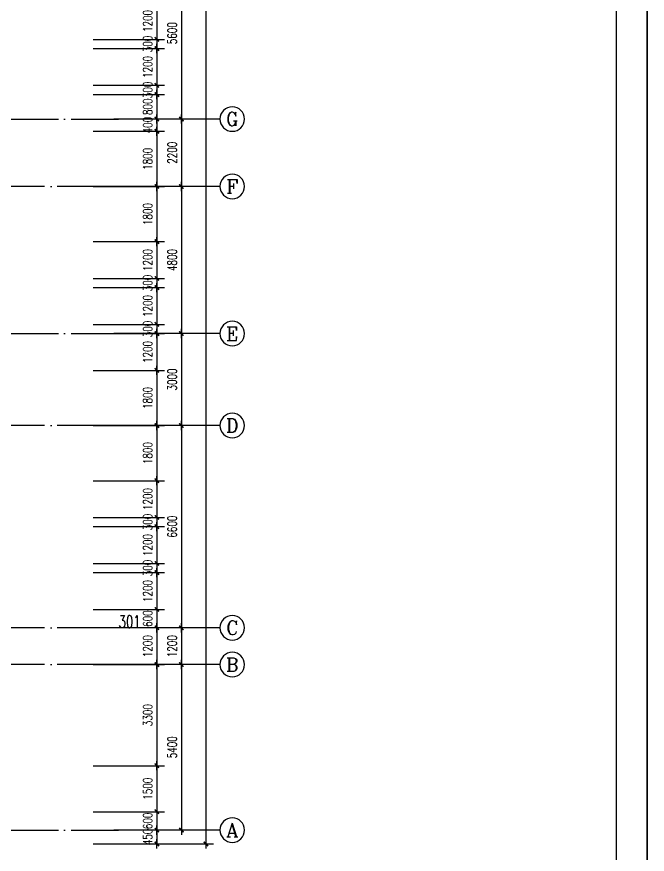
# Model space of a CAD drawing. Extents: x 165127 to 1058185, y 60808 to 144908.
# Drawn here: x 661298 to 681872, y 78064 to 105391 of the extents above; entities that cross this region are included whole.
import ezdxf
from ezdxf.enums import TextEntityAlignment as Align

# ---------------------------------------------------------------- set-up
doc = ezdxf.new("R2010")
doc.units = 0
doc.header["$LTSCALE"] = 1000
doc.linetypes.add('DOTE', pattern=[2.42, 2, -0.2, 0.02, -0.2])
doc.layers.get('0').update_dxf_attribs({"linetype": 'CONTINUOUS'})
doc.layers.get('DEFPOINTS').update_dxf_attribs({"linetype": 'CONTINUOUS'})
for name, color, linetype in [('AXIS', 3, 'CONTINUOUS'), ('AXIS_TEXT', 7, 'CONTINUOUS'), ('DOTE', 1, 'DOTE'), ('PUB_DIM', 3, 'CONTINUOUS'), ('WINDOW', 2, 'CONTINUOUS'), ('面积注记', 7, 'CONTINUOUS')]:
    doc.layers.add(name, color=color, linetype=linetype)
doc.styles.add('COMPLEX', font='COMPLEX')
doc.styles.add('DIM_FONT', font='SIMPLEX.shx', dxfattribs={"width": 0.7})
doc.dimstyles.new('AXIS', dxfattribs={"dimtxt": 300, "dimasz": 1, "dimexe": 250, "dimexo": 300, "dimgap": 150, "dimtad": 1, "dimdec": 0, "dimdsep": 46, "dimtxsty": 'DIM_FONT', "dimblk": '_DIMX', "dimcen": 2.5, "dimse1": 1, "dimse2": 1, "dimclrt": 7, "dimadec": 0, "dimazin": 0, "dimtfac": 1, "dimtdec": 0, "dimtix": 1, "dimtmove": 2, "dimatfit": 3, "dimldrblk": '_DIMX', "dimfxl": 1, "dimarcsym": 0})
doc.dimstyles.new('DIMA', dxfattribs={"dimtxt": 300, "dimasz": 1, "dimexe": 250, "dimexo": 300, "dimgap": 150, "dimtad": 1, "dimdec": 0, "dimdsep": 46, "dimtxsty": 'DIM_FONT', "dimblk": '_DIMX', "dimcen": 2.5, "dimse1": 1, "dimclrt": 7, "dimadec": 0, "dimazin": 0, "dimtfac": 1, "dimtdec": 0, "dimtix": 1, "dimtmove": 2, "dimatfit": 3, "dimldrblk": '_DIMX', "dimfxl": 1, "dimarcsym": 0})
doc.dimstyles.new('DIMB', dxfattribs={"dimtxt": 300, "dimasz": 1, "dimexe": 250, "dimexo": 300, "dimgap": 150, "dimtad": 1, "dimdec": 0, "dimdsep": 46, "dimtxsty": 'DIM_FONT', "dimblk": '_DIMX', "dimcen": 2.5, "dimse2": 1, "dimclrt": 7, "dimadec": 0, "dimazin": 0, "dimtfac": 1, "dimtdec": 0, "dimtix": 1, "dimtmove": 2, "dimatfit": 3, "dimldrblk": '_DIMX', "dimfxl": 1, "dimarcsym": 0})
doc.dimstyles.new('DIMN', dxfattribs={"dimtxt": 300, "dimasz": 1, "dimexe": 250, "dimexo": 300, "dimgap": 150, "dimtad": 1, "dimdec": 0, "dimdsep": 46, "dimtxsty": 'DIM_FONT', "dimblk": '_DIMX', "dimcen": 2.5, "dimclrt": 7, "dimadec": 0, "dimazin": 0, "dimtfac": 1, "dimtdec": 0, "dimtix": 1, "dimtmove": 2, "dimatfit": 3, "dimldrblk": '_DIMX', "dimfxl": 1, "dimarcsym": 0})

# ---------------------------------------------------------------- blocks, each defined once
blk = doc.blocks.new('A$C34131D43')
at = {"color": 243}
for p, q in [((160900, 84100), (160900, 0)), ((160900, 0), (160900, 59400)), ((160900, 0), (160900, 42000)), ((160900, 0), (160900, 42000))]:
    blk.add_line(p, q, dxfattribs=at)
at = {"color": 244}
for q in [(159900, 83100), (159900, 58400), (159900, 40998), (159900, 40998)]:
    blk.add_line((159900, 950), q, dxfattribs=at)
blk = doc.blocks.new('_AXISO')
blk.add_circle((0, 0), 0.5)
at = {"layer": 'AXIS_TEXT', "style": 'COMPLEX', "width": 1.041667}
blk.add_attdef('A', text='', height=0.56, dxfattribs=at).set_placement((-0.25, -0.28), (0.25, -0.28), align=Align.FIT)
blk = doc.blocks.new('_DIMX')
blk.add_line((-150, 0), (150, 0))
at = {"const_width": 50}
blk.add_lwpolyline([(-70, -70), (70, 70)], dxfattribs=at)
blk = doc.blocks.new('*D792')
at = {"color": 0, "linetype": 'ByBlock'}
blk.add_line((753075, 162244), (753075, 156646), dxfattribs=at)
at = {"layer": 'DEFPOINTS', "color": 0, "linetype": 'ByBlock'}
for p in [(750875, 162245), (750875, 156645), (753075, 156645)]:
    blk.add_point(p, dxfattribs=at)
at = {"color": 0, "linetype": 'ByBlock'}
for p, rotation in [((753075, 162245), 90), ((753075, 156645), 270)]:
    blk.add_blockref('_DIMX', p, dxfattribs=dict(at, rotation=rotation))
at = {"color": 7, "linetype": 'ByBlock', "insert": (752775, 159445), "char_height": 300, "attachment_point": 5, "rotation": 90, "style": 'DIM_FONT'}
blk.add_mtext('5600', dxfattribs=at)
blk = doc.blocks.new('*D793')
at = {"color": 0, "linetype": 'ByBlock'}
blk.add_line((753075, 156644), (753075, 154446), dxfattribs=at)
at = {"layer": 'DEFPOINTS', "color": 0, "linetype": 'ByBlock'}
for p in [(750875, 156645), (750875, 154445), (753075, 154445)]:
    blk.add_point(p, dxfattribs=at)
at = {"color": 0, "linetype": 'ByBlock'}
for p, rotation in [((753075, 156645), 90), ((753075, 154445), 270)]:
    blk.add_blockref('_DIMX', p, dxfattribs=dict(at, rotation=rotation))
at = {"color": 7, "linetype": 'ByBlock', "insert": (752775, 155545), "char_height": 300, "attachment_point": 5, "rotation": 90, "style": 'DIM_FONT'}
blk.add_mtext('2200', dxfattribs=at)
blk = doc.blocks.new('*D794')
at = {"color": 0, "linetype": 'ByBlock'}
blk.add_line((753075, 154444), (753075, 149646), dxfattribs=at)
at = {"layer": 'DEFPOINTS', "color": 0, "linetype": 'ByBlock'}
for p in [(750875, 154445), (750875, 149645), (753075, 149645)]:
    blk.add_point(p, dxfattribs=at)
at = {"color": 0, "linetype": 'ByBlock'}
for p, rotation in [((753075, 154445), 90), ((753075, 149645), 270)]:
    blk.add_blockref('_DIMX', p, dxfattribs=dict(at, rotation=rotation))
at = {"color": 7, "linetype": 'ByBlock', "insert": (752775, 152045), "char_height": 300, "attachment_point": 5, "rotation": 90, "style": 'DIM_FONT'}
blk.add_mtext('4800', dxfattribs=at)
blk = doc.blocks.new('*D795')
at = {"color": 0, "linetype": 'ByBlock'}
blk.add_line((753075, 149644), (753075, 146646), dxfattribs=at)
at = {"layer": 'DEFPOINTS', "color": 0, "linetype": 'ByBlock'}
for p in [(750875, 149645), (750875, 146645), (753075, 146645)]:
    blk.add_point(p, dxfattribs=at)
at = {"color": 0, "linetype": 'ByBlock'}
for p, rotation in [((753075, 149645), 90), ((753075, 146645), 270)]:
    blk.add_blockref('_DIMX', p, dxfattribs=dict(at, rotation=rotation))
at = {"color": 7, "linetype": 'ByBlock', "insert": (752775, 148145), "char_height": 300, "attachment_point": 5, "rotation": 90, "style": 'DIM_FONT'}
blk.add_mtext('3000', dxfattribs=at)
blk = doc.blocks.new('*D796')
at = {"color": 0, "linetype": 'ByBlock'}
blk.add_line((753075, 146644), (753075, 140046), dxfattribs=at)
at = {"layer": 'DEFPOINTS', "color": 0, "linetype": 'ByBlock'}
for p in [(750875, 146645), (750875, 140045), (753075, 140045)]:
    blk.add_point(p, dxfattribs=at)
at = {"color": 0, "linetype": 'ByBlock'}
for p, rotation in [((753075, 146645), 90), ((753075, 140045), 270)]:
    blk.add_blockref('_DIMX', p, dxfattribs=dict(at, rotation=rotation))
at = {"color": 7, "linetype": 'ByBlock', "insert": (752775, 143345), "char_height": 300, "attachment_point": 5, "rotation": 90, "style": 'DIM_FONT'}
blk.add_mtext('6600', dxfattribs=at)
blk = doc.blocks.new('*D797')
at = {"color": 0, "linetype": 'ByBlock'}
blk.add_line((753075, 140044), (753075, 138846), dxfattribs=at)
at = {"layer": 'DEFPOINTS', "color": 0, "linetype": 'ByBlock'}
for p in [(750875, 140045), (750875, 138845), (753075, 138845)]:
    blk.add_point(p, dxfattribs=at)
at = {"color": 0, "linetype": 'ByBlock'}
for p, rotation in [((753075, 140045), 90), ((753075, 138845), 270)]:
    blk.add_blockref('_DIMX', p, dxfattribs=dict(at, rotation=rotation))
at = {"color": 7, "linetype": 'ByBlock', "insert": (752775, 139445), "char_height": 300, "attachment_point": 5, "rotation": 90, "style": 'DIM_FONT'}
blk.add_mtext('1200', dxfattribs=at)
blk = doc.blocks.new('*D798')
at = {"color": 0, "linetype": 'ByBlock'}
blk.add_line((753075, 138844), (753075, 133446), dxfattribs=at)
at = {"layer": 'DEFPOINTS', "color": 0, "linetype": 'ByBlock'}
for p in [(750875, 138845), (750875, 133445), (753075, 133445)]:
    blk.add_point(p, dxfattribs=at)
at = {"color": 0, "linetype": 'ByBlock'}
for p, rotation in [((753075, 138845), 90), ((753075, 133445), 270)]:
    blk.add_blockref('_DIMX', p, dxfattribs=dict(at, rotation=rotation))
at = {"color": 7, "linetype": 'ByBlock', "insert": (752775, 136145), "char_height": 300, "attachment_point": 5, "rotation": 90, "style": 'DIM_FONT'}
blk.add_mtext('5400', dxfattribs=at)
blk = doc.blocks.new('*D799')
at = {"color": 0, "linetype": 'ByBlock'}
for p, q in [((751175, 189695), (754125, 189695)), ((753875, 189694), (753875, 132996)), ((751175, 132995), (754125, 132995))]:
    blk.add_line(p, q, dxfattribs=at)
at = {"layer": 'DEFPOINTS', "color": 0, "linetype": 'ByBlock'}
for p in [(750875, 189695), (750875, 132995), (753875, 132995)]:
    blk.add_point(p, dxfattribs=at)
at = {"color": 0, "linetype": 'ByBlock'}
for p, rotation in [((753875, 189695), 90), ((753875, 132995), 270)]:
    blk.add_blockref('_DIMX', p, dxfattribs=dict(at, rotation=rotation))
at = {"color": 7, "linetype": 'ByBlock', "insert": (753575, 161345), "char_height": 300, "attachment_point": 5, "rotation": 90, "style": 'DIM_FONT'}
blk.add_mtext('56700', dxfattribs=at)
blk = doc.blocks.new('*D807')
at = {"color": 0, "linetype": 'ByBlock'}
for p, q in [((752277, 138844), (752277, 135546)), ((750200, 135545), (752527, 135545))]:
    blk.add_line(p, q, dxfattribs=at)
at = {"layer": 'DEFPOINTS', "color": 0, "linetype": 'ByBlock'}
for p in [(749900, 138845), (749900, 135545), (752277, 135545)]:
    blk.add_point(p, dxfattribs=at)
at = {"color": 0, "linetype": 'ByBlock'}
for p, rotation in [((752277, 138845), 90), ((752277, 135545), 270)]:
    blk.add_blockref('_DIMX', p, dxfattribs=dict(at, rotation=rotation))
at = {"color": 7, "linetype": 'ByBlock', "insert": (751977, 137195), "char_height": 300, "attachment_point": 5, "rotation": 90, "style": 'DIM_FONT'}
blk.add_mtext('3300', dxfattribs=at)
blk = doc.blocks.new('*D808')
at = {"color": 0, "linetype": 'ByBlock'}
for p, q in [((750200, 135545), (752527, 135545)), ((752277, 135544), (752277, 134046)), ((750200, 134045), (752527, 134045))]:
    blk.add_line(p, q, dxfattribs=at)
at = {"layer": 'DEFPOINTS', "color": 0, "linetype": 'ByBlock'}
for p in [(749900, 135545), (749900, 134045), (752277, 134045)]:
    blk.add_point(p, dxfattribs=at)
at = {"color": 0, "linetype": 'ByBlock'}
for p, rotation in [((752277, 135545), 90), ((752277, 134045), 270)]:
    blk.add_blockref('_DIMX', p, dxfattribs=dict(at, rotation=rotation))
at = {"color": 7, "linetype": 'ByBlock', "insert": (751977, 134795), "char_height": 300, "attachment_point": 5, "rotation": 90, "style": 'DIM_FONT'}
blk.add_mtext('1500', dxfattribs=at)
blk = doc.blocks.new('*D809')
at = {"color": 0, "linetype": 'ByBlock'}
for p, q in [((750200, 134045), (752527, 134045)), ((752277, 134046), (752277, 134047)), ((752277, 134045), (752277, 133445)), ((752277, 133444), (752277, 133443))]:
    blk.add_line(p, q, dxfattribs=at)
at = {"layer": 'DEFPOINTS', "color": 0, "linetype": 'ByBlock'}
for p in [(749900, 134045), (749900, 133445), (752277, 133445)]:
    blk.add_point(p, dxfattribs=at)
at = {"color": 0, "linetype": 'ByBlock'}
for p, rotation in [((752277, 134045), 270), ((752277, 133445), 90)]:
    blk.add_blockref('_DIMX', p, dxfattribs=dict(at, rotation=rotation))
at = {"color": 7, "linetype": 'ByBlock', "insert": (751977, 133745), "char_height": 300, "attachment_point": 5, "rotation": 90, "style": 'DIM_FONT'}
blk.add_mtext('600', dxfattribs=at)
blk = doc.blocks.new('*D811')
at = {"color": 0, "linetype": 'ByBlock'}
for p, q in [((752277, 133446), (752277, 133447)), ((752277, 133445), (752277, 132995)), ((750200, 132995), (752527, 132995)), ((752277, 132994), (752277, 132993))]:
    blk.add_line(p, q, dxfattribs=at)
at = {"layer": 'DEFPOINTS', "color": 0, "linetype": 'ByBlock'}
for p in [(749900, 133445), (749900, 132995), (752277, 132995)]:
    blk.add_point(p, dxfattribs=at)
at = {"color": 0, "linetype": 'ByBlock'}
for p, rotation in [((752277, 133445), 270), ((752277, 132995), 90)]:
    blk.add_blockref('_DIMX', p, dxfattribs=dict(at, rotation=rotation))
at = {"color": 7, "linetype": 'ByBlock', "insert": (751977, 133220), "char_height": 300, "attachment_point": 5, "rotation": 90, "style": 'DIM_FONT'}
blk.add_mtext('450', dxfattribs=at)
blk = doc.blocks.new('*D829')
at = {"color": 0, "linetype": 'ByBlock'}
for p, q in [((750200, 160445), (752527, 160445)), ((752277, 160444), (752277, 159246)), ((750200, 159245), (752527, 159245))]:
    blk.add_line(p, q, dxfattribs=at)
at = {"layer": 'DEFPOINTS', "color": 0, "linetype": 'ByBlock'}
for p in [(749900, 160445), (749900, 159245), (752277, 159245)]:
    blk.add_point(p, dxfattribs=at)
at = {"color": 0, "linetype": 'ByBlock'}
for p, rotation in [((752277, 160445), 90), ((752277, 159245), 270)]:
    blk.add_blockref('_DIMX', p, dxfattribs=dict(at, rotation=rotation))
at = {"color": 7, "linetype": 'ByBlock', "insert": (751977, 159845), "char_height": 300, "attachment_point": 5, "rotation": 90, "style": 'DIM_FONT'}
blk.add_mtext('1200', dxfattribs=at)
blk = doc.blocks.new('*D830')
at = {"color": 0, "linetype": 'ByBlock'}
for p, q in [((750200, 159245), (752527, 159245)), ((752277, 159246), (752277, 159247)), ((752277, 159245), (752277, 158945)), ((750200, 158945), (752527, 158945)), ((752277, 158944), (752277, 158943))]:
    blk.add_line(p, q, dxfattribs=at)
at = {"layer": 'DEFPOINTS', "color": 0, "linetype": 'ByBlock'}
for p in [(749900, 159245), (749900, 158945), (752277, 158945)]:
    blk.add_point(p, dxfattribs=at)
at = {"color": 0, "linetype": 'ByBlock'}
for p, rotation in [((752277, 159245), 270), ((752277, 158945), 90)]:
    blk.add_blockref('_DIMX', p, dxfattribs=dict(at, rotation=rotation))
at = {"color": 7, "linetype": 'ByBlock', "insert": (751977, 159095), "char_height": 300, "attachment_point": 5, "rotation": 90, "style": 'DIM_FONT'}
blk.add_mtext('300', dxfattribs=at)
blk = doc.blocks.new('*D831')
at = {"color": 0, "linetype": 'ByBlock'}
for p, q in [((750200, 158945), (752527, 158945)), ((752277, 158944), (752277, 157746)), ((750200, 157745), (752527, 157745))]:
    blk.add_line(p, q, dxfattribs=at)
at = {"layer": 'DEFPOINTS', "color": 0, "linetype": 'ByBlock'}
for p in [(749900, 158945), (749900, 157745), (752277, 157745)]:
    blk.add_point(p, dxfattribs=at)
at = {"color": 0, "linetype": 'ByBlock'}
for p, rotation in [((752277, 158945), 90), ((752277, 157745), 270)]:
    blk.add_blockref('_DIMX', p, dxfattribs=dict(at, rotation=rotation))
at = {"color": 7, "linetype": 'ByBlock', "insert": (751977, 158345), "char_height": 300, "attachment_point": 5, "rotation": 90, "style": 'DIM_FONT'}
blk.add_mtext('1200', dxfattribs=at)
blk = doc.blocks.new('*D832')
at = {"color": 0, "linetype": 'ByBlock'}
for p, q in [((750200, 157745), (752527, 157745)), ((752277, 157746), (752277, 157747)), ((752277, 157745), (752277, 157445)), ((750200, 157445), (752527, 157445)), ((752277, 157444), (752277, 157443))]:
    blk.add_line(p, q, dxfattribs=at)
at = {"layer": 'DEFPOINTS', "color": 0, "linetype": 'ByBlock'}
for p in [(749900, 157745), (749900, 157445), (752277, 157445)]:
    blk.add_point(p, dxfattribs=at)
at = {"color": 0, "linetype": 'ByBlock'}
for p, rotation in [((752277, 157745), 270), ((752277, 157445), 90)]:
    blk.add_blockref('_DIMX', p, dxfattribs=dict(at, rotation=rotation))
at = {"color": 7, "linetype": 'ByBlock', "insert": (751977, 157595), "char_height": 300, "attachment_point": 5, "rotation": 90, "style": 'DIM_FONT'}
blk.add_mtext('300', dxfattribs=at)
blk = doc.blocks.new('*D833')
at = {"color": 0, "linetype": 'ByBlock'}
for p, q in [((750200, 157445), (752527, 157445)), ((752277, 157446), (752277, 157447)), ((752277, 157445), (752277, 156645)), ((752277, 156644), (752277, 156643))]:
    blk.add_line(p, q, dxfattribs=at)
at = {"layer": 'DEFPOINTS', "color": 0, "linetype": 'ByBlock'}
for p in [(749900, 157445), (749900, 156645), (752277, 156645)]:
    blk.add_point(p, dxfattribs=at)
at = {"color": 0, "linetype": 'ByBlock'}
for p, rotation in [((752277, 157445), 270), ((752277, 156645), 90)]:
    blk.add_blockref('_DIMX', p, dxfattribs=dict(at, rotation=rotation))
at = {"color": 7, "linetype": 'ByBlock', "insert": (751977, 157045), "char_height": 300, "attachment_point": 5, "rotation": 90, "style": 'DIM_FONT'}
blk.add_mtext('800', dxfattribs=at)
blk = doc.blocks.new('*D586')
at = {"color": 0, "linetype": 'ByBlock'}
for p, q in [((750200, 156245), (752527, 156245)), ((752277, 156244), (752277, 154446)), ((750200, 154445), (752527, 154445))]:
    blk.add_line(p, q, dxfattribs=at)
at = {"layer": 'DEFPOINTS', "color": 0, "linetype": 'ByBlock'}
for p in [(749900, 156245), (749900, 154445), (752277, 154445)]:
    blk.add_point(p, dxfattribs=at)
at = {"color": 0, "linetype": 'ByBlock'}
for p, rotation in [((752277, 156245), 90), ((752277, 154445), 270)]:
    blk.add_blockref('_DIMX', p, dxfattribs=dict(at, rotation=rotation))
at = {"color": 7, "linetype": 'ByBlock', "insert": (751977, 155345), "char_height": 300, "attachment_point": 5, "rotation": 90, "style": 'DIM_FONT'}
blk.add_mtext('1800', dxfattribs=at)
blk = doc.blocks.new('*D587')
at = {"color": 0, "linetype": 'ByBlock'}
for p, q in [((752277, 154444), (752277, 152646)), ((750200, 152645), (752527, 152645))]:
    blk.add_line(p, q, dxfattribs=at)
at = {"layer": 'DEFPOINTS', "color": 0, "linetype": 'ByBlock'}
for p in [(749900, 154445), (749900, 152645), (752277, 152645)]:
    blk.add_point(p, dxfattribs=at)
at = {"color": 0, "linetype": 'ByBlock'}
for p, rotation in [((752277, 154445), 90), ((752277, 152645), 270)]:
    blk.add_blockref('_DIMX', p, dxfattribs=dict(at, rotation=rotation))
at = {"color": 7, "linetype": 'ByBlock', "insert": (751977, 153545), "char_height": 300, "attachment_point": 5, "rotation": 90, "style": 'DIM_FONT'}
blk.add_mtext('1800', dxfattribs=at)
blk = doc.blocks.new('*D588')
at = {"color": 0, "linetype": 'ByBlock'}
for p, q in [((750200, 152645), (752527, 152645)), ((752277, 152644), (752277, 151446)), ((750200, 151445), (752527, 151445))]:
    blk.add_line(p, q, dxfattribs=at)
at = {"layer": 'DEFPOINTS', "color": 0, "linetype": 'ByBlock'}
for p in [(749900, 152645), (749900, 151445), (752277, 151445)]:
    blk.add_point(p, dxfattribs=at)
at = {"color": 0, "linetype": 'ByBlock'}
for p, rotation in [((752277, 152645), 90), ((752277, 151445), 270)]:
    blk.add_blockref('_DIMX', p, dxfattribs=dict(at, rotation=rotation))
at = {"color": 7, "linetype": 'ByBlock', "insert": (751977, 152045), "char_height": 300, "attachment_point": 5, "rotation": 90, "style": 'DIM_FONT'}
blk.add_mtext('1200', dxfattribs=at)
blk = doc.blocks.new('*D589')
at = {"color": 0, "linetype": 'ByBlock'}
for p, q in [((750200, 151445), (752527, 151445)), ((752277, 151446), (752277, 151447)), ((752277, 151445), (752277, 151145)), ((750200, 151145), (752527, 151145)), ((752277, 151144), (752277, 151143))]:
    blk.add_line(p, q, dxfattribs=at)
at = {"layer": 'DEFPOINTS', "color": 0, "linetype": 'ByBlock'}
for p in [(749900, 151445), (749900, 151145), (752277, 151145)]:
    blk.add_point(p, dxfattribs=at)
at = {"color": 0, "linetype": 'ByBlock'}
for p, rotation in [((752277, 151445), 270), ((752277, 151145), 90)]:
    blk.add_blockref('_DIMX', p, dxfattribs=dict(at, rotation=rotation))
at = {"color": 7, "linetype": 'ByBlock', "insert": (751977, 151295), "char_height": 300, "attachment_point": 5, "rotation": 90, "style": 'DIM_FONT'}
blk.add_mtext('300', dxfattribs=at)
blk = doc.blocks.new('*D590')
at = {"color": 0, "linetype": 'ByBlock'}
for p, q in [((750200, 151145), (752527, 151145)), ((752277, 151144), (752277, 149946)), ((750200, 149945), (752527, 149945))]:
    blk.add_line(p, q, dxfattribs=at)
at = {"layer": 'DEFPOINTS', "color": 0, "linetype": 'ByBlock'}
for p in [(749900, 151145), (749900, 149945), (752277, 149945)]:
    blk.add_point(p, dxfattribs=at)
at = {"color": 0, "linetype": 'ByBlock'}
for p, rotation in [((752277, 151145), 90), ((752277, 149945), 270)]:
    blk.add_blockref('_DIMX', p, dxfattribs=dict(at, rotation=rotation))
at = {"color": 7, "linetype": 'ByBlock', "insert": (751977, 150545), "char_height": 300, "attachment_point": 5, "rotation": 90, "style": 'DIM_FONT'}
blk.add_mtext('1200', dxfattribs=at)
blk = doc.blocks.new('*D591')
at = {"color": 0, "linetype": 'ByBlock'}
for p, q in [((750200, 149945), (752527, 149945)), ((752277, 149946), (752277, 149947)), ((752277, 149945), (752277, 149645)), ((750200, 149645), (752527, 149645)), ((752277, 149644), (752277, 149643))]:
    blk.add_line(p, q, dxfattribs=at)
at = {"layer": 'DEFPOINTS', "color": 0, "linetype": 'ByBlock'}
for p in [(749900, 149945), (749900, 149645), (752277, 149645)]:
    blk.add_point(p, dxfattribs=at)
at = {"color": 0, "linetype": 'ByBlock'}
for p, rotation in [((752277, 149945), 270), ((752277, 149645), 90)]:
    blk.add_blockref('_DIMX', p, dxfattribs=dict(at, rotation=rotation))
at = {"color": 7, "linetype": 'ByBlock', "insert": (751977, 149795), "char_height": 300, "attachment_point": 5, "rotation": 90, "style": 'DIM_FONT'}
blk.add_mtext('300', dxfattribs=at)
blk = doc.blocks.new('*D592')
at = {"color": 0, "linetype": 'ByBlock'}
for p, q in [((750200, 149645), (752527, 149645)), ((752277, 149644), (752277, 148446)), ((750200, 148445), (752527, 148445))]:
    blk.add_line(p, q, dxfattribs=at)
at = {"layer": 'DEFPOINTS', "color": 0, "linetype": 'ByBlock'}
for p in [(749900, 149645), (749900, 148445), (752277, 148445)]:
    blk.add_point(p, dxfattribs=at)
at = {"color": 0, "linetype": 'ByBlock'}
for p, rotation in [((752277, 149645), 90), ((752277, 148445), 270)]:
    blk.add_blockref('_DIMX', p, dxfattribs=dict(at, rotation=rotation))
at = {"color": 7, "linetype": 'ByBlock', "insert": (751977, 149045), "char_height": 300, "attachment_point": 5, "rotation": 90, "style": 'DIM_FONT'}
blk.add_mtext('1200', dxfattribs=at)
blk = doc.blocks.new('*D593')
at = {"color": 0, "linetype": 'ByBlock'}
for p, q in [((750200, 148445), (752527, 148445)), ((752277, 148444), (752277, 146646)), ((750200, 146645), (752527, 146645))]:
    blk.add_line(p, q, dxfattribs=at)
at = {"layer": 'DEFPOINTS', "color": 0, "linetype": 'ByBlock'}
for p in [(749900, 148445), (749900, 146645), (752277, 146645)]:
    blk.add_point(p, dxfattribs=at)
at = {"color": 0, "linetype": 'ByBlock'}
for p, rotation in [((752277, 148445), 90), ((752277, 146645), 270)]:
    blk.add_blockref('_DIMX', p, dxfattribs=dict(at, rotation=rotation))
at = {"color": 7, "linetype": 'ByBlock', "insert": (751977, 147545), "char_height": 300, "attachment_point": 5, "rotation": 90, "style": 'DIM_FONT'}
blk.add_mtext('1800', dxfattribs=at)
blk = doc.blocks.new('*D594')
at = {"color": 0, "linetype": 'ByBlock'}
for p, q in [((752277, 146644), (752277, 144846)), ((750200, 144845), (752527, 144845))]:
    blk.add_line(p, q, dxfattribs=at)
at = {"layer": 'DEFPOINTS', "color": 0, "linetype": 'ByBlock'}
for p in [(749900, 146645), (749900, 144845), (752277, 144845)]:
    blk.add_point(p, dxfattribs=at)
at = {"color": 0, "linetype": 'ByBlock'}
for p, rotation in [((752277, 146645), 90), ((752277, 144845), 270)]:
    blk.add_blockref('_DIMX', p, dxfattribs=dict(at, rotation=rotation))
at = {"color": 7, "linetype": 'ByBlock', "insert": (751977, 145745), "char_height": 300, "attachment_point": 5, "rotation": 90, "style": 'DIM_FONT'}
blk.add_mtext('1800', dxfattribs=at)
blk = doc.blocks.new('*D595')
at = {"color": 0, "linetype": 'ByBlock'}
for p, q in [((750200, 144845), (752527, 144845)), ((752277, 144844), (752277, 143646)), ((750200, 143645), (752527, 143645))]:
    blk.add_line(p, q, dxfattribs=at)
at = {"layer": 'DEFPOINTS', "color": 0, "linetype": 'ByBlock'}
for p in [(749900, 144845), (749900, 143645), (752277, 143645)]:
    blk.add_point(p, dxfattribs=at)
at = {"color": 0, "linetype": 'ByBlock'}
for p, rotation in [((752277, 144845), 90), ((752277, 143645), 270)]:
    blk.add_blockref('_DIMX', p, dxfattribs=dict(at, rotation=rotation))
at = {"color": 7, "linetype": 'ByBlock', "insert": (751977, 144245), "char_height": 300, "attachment_point": 5, "rotation": 90, "style": 'DIM_FONT'}
blk.add_mtext('1200', dxfattribs=at)
blk = doc.blocks.new('*D596')
at = {"color": 0, "linetype": 'ByBlock'}
for p, q in [((750200, 143645), (752527, 143645)), ((752277, 143646), (752277, 143647)), ((752277, 143645), (752277, 143345)), ((750200, 143345), (752527, 143345)), ((752277, 143344), (752277, 143343))]:
    blk.add_line(p, q, dxfattribs=at)
at = {"layer": 'DEFPOINTS', "color": 0, "linetype": 'ByBlock'}
for p in [(749900, 143645), (749900, 143345), (752277, 143345)]:
    blk.add_point(p, dxfattribs=at)
at = {"color": 0, "linetype": 'ByBlock'}
for p, rotation in [((752277, 143645), 270), ((752277, 143345), 90)]:
    blk.add_blockref('_DIMX', p, dxfattribs=dict(at, rotation=rotation))
at = {"color": 7, "linetype": 'ByBlock', "insert": (751977, 143495), "char_height": 300, "attachment_point": 5, "rotation": 90, "style": 'DIM_FONT'}
blk.add_mtext('300', dxfattribs=at)
blk = doc.blocks.new('*D597')
at = {"color": 0, "linetype": 'ByBlock'}
for p, q in [((750200, 143345), (752527, 143345)), ((752277, 143344), (752277, 142146)), ((750200, 142145), (752527, 142145))]:
    blk.add_line(p, q, dxfattribs=at)
at = {"layer": 'DEFPOINTS', "color": 0, "linetype": 'ByBlock'}
for p in [(749900, 143345), (749900, 142145), (752277, 142145)]:
    blk.add_point(p, dxfattribs=at)
at = {"color": 0, "linetype": 'ByBlock'}
for p, rotation in [((752277, 143345), 90), ((752277, 142145), 270)]:
    blk.add_blockref('_DIMX', p, dxfattribs=dict(at, rotation=rotation))
at = {"color": 7, "linetype": 'ByBlock', "insert": (751977, 142745), "char_height": 300, "attachment_point": 5, "rotation": 90, "style": 'DIM_FONT'}
blk.add_mtext('1200', dxfattribs=at)
blk = doc.blocks.new('*D598')
at = {"color": 0, "linetype": 'ByBlock'}
for p, q in [((750200, 142145), (752527, 142145)), ((752277, 142146), (752277, 142147)), ((752277, 142145), (752277, 141845)), ((750200, 141845), (752527, 141845)), ((752277, 141844), (752277, 141843))]:
    blk.add_line(p, q, dxfattribs=at)
at = {"layer": 'DEFPOINTS', "color": 0, "linetype": 'ByBlock'}
for p in [(749900, 142145), (749900, 141845), (752277, 141845)]:
    blk.add_point(p, dxfattribs=at)
at = {"color": 0, "linetype": 'ByBlock'}
for p, rotation in [((752277, 142145), 270), ((752277, 141845), 90)]:
    blk.add_blockref('_DIMX', p, dxfattribs=dict(at, rotation=rotation))
at = {"color": 7, "linetype": 'ByBlock', "insert": (751977, 141995), "char_height": 300, "attachment_point": 5, "rotation": 90, "style": 'DIM_FONT'}
blk.add_mtext('300', dxfattribs=at)
blk = doc.blocks.new('*D599')
at = {"color": 0, "linetype": 'ByBlock'}
for p, q in [((750200, 141845), (752527, 141845)), ((752277, 141844), (752277, 140646)), ((750200, 140645), (752527, 140645))]:
    blk.add_line(p, q, dxfattribs=at)
at = {"layer": 'DEFPOINTS', "color": 0, "linetype": 'ByBlock'}
for p in [(749900, 141845), (749900, 140645), (752277, 140645)]:
    blk.add_point(p, dxfattribs=at)
at = {"color": 0, "linetype": 'ByBlock'}
for p, rotation in [((752277, 141845), 90), ((752277, 140645), 270)]:
    blk.add_blockref('_DIMX', p, dxfattribs=dict(at, rotation=rotation))
at = {"color": 7, "linetype": 'ByBlock', "insert": (751977, 141245), "char_height": 300, "attachment_point": 5, "rotation": 90, "style": 'DIM_FONT'}
blk.add_mtext('1200', dxfattribs=at)
blk = doc.blocks.new('*D600')
at = {"color": 0, "linetype": 'ByBlock'}
for p, q in [((750200, 140645), (752527, 140645)), ((752277, 140646), (752277, 140647)), ((752277, 140645), (752277, 140045)), ((752277, 140044), (752277, 140043))]:
    blk.add_line(p, q, dxfattribs=at)
at = {"layer": 'DEFPOINTS', "color": 0, "linetype": 'ByBlock'}
for p in [(749900, 140645), (749900, 140045), (752277, 140045)]:
    blk.add_point(p, dxfattribs=at)
at = {"color": 0, "linetype": 'ByBlock'}
for p, rotation in [((752277, 140645), 270), ((752277, 140045), 90)]:
    blk.add_blockref('_DIMX', p, dxfattribs=dict(at, rotation=rotation))
at = {"color": 7, "linetype": 'ByBlock', "insert": (751977, 140345), "char_height": 300, "attachment_point": 5, "rotation": 90, "style": 'DIM_FONT'}
blk.add_mtext('600', dxfattribs=at)
blk = doc.blocks.new('*D602')
at = {"color": 0, "linetype": 'ByBlock'}
for p, q in [((752277, 156646), (752277, 156647)), ((752277, 156645), (752277, 156245)), ((750200, 156245), (752527, 156245)), ((752277, 156244), (752277, 156243))]:
    blk.add_line(p, q, dxfattribs=at)
at = {"layer": 'DEFPOINTS', "color": 0, "linetype": 'ByBlock'}
for p in [(749900, 156645), (749900, 156245), (752277, 156245)]:
    blk.add_point(p, dxfattribs=at)
at = {"color": 0, "linetype": 'ByBlock'}
for p, rotation in [((752277, 156645), 270), ((752277, 156245), 90)]:
    blk.add_blockref('_DIMX', p, dxfattribs=dict(at, rotation=rotation))
at = {"color": 7, "linetype": 'ByBlock', "insert": (751977, 156445), "char_height": 300, "attachment_point": 5, "rotation": 90, "style": 'DIM_FONT'}
blk.add_mtext('400', dxfattribs=at)
blk = doc.blocks.new('*D603')
at = {"color": 0, "linetype": 'ByBlock'}
for p, q in [((752277, 140044), (752277, 138846)), ((750200, 138845), (752527, 138845))]:
    blk.add_line(p, q, dxfattribs=at)
at = {"layer": 'DEFPOINTS', "color": 0, "linetype": 'ByBlock'}
for p in [(749900, 140045), (749900, 138845), (752277, 138845)]:
    blk.add_point(p, dxfattribs=at)
at = {"color": 0, "linetype": 'ByBlock'}
for p, rotation in [((752277, 140045), 90), ((752277, 138845), 270)]:
    blk.add_blockref('_DIMX', p, dxfattribs=dict(at, rotation=rotation))
at = {"color": 7, "linetype": 'ByBlock', "insert": (751977, 139445), "char_height": 300, "attachment_point": 5, "rotation": 90, "style": 'DIM_FONT'}
blk.add_mtext('1200', dxfattribs=at)

msp = doc.modelspace()

# ---------------------------------------------------------------- linework, layer by layer
at = {"layer": 'AXIS'}
for p, q in [((667930, 102053.1), (664469.7, 102053.1)), ((667930, 99853.1), (664469.7, 99853.1)), ((667930, 95053.1), (664469.7, 95053.1)), ((667930, 92053.1), (664469.7, 92053.1)), ((667930, 85453.1), (664469.7, 85453.1)), ((667930, 84253.1), (664469.7, 84253.1)), ((667930, 78853.1), (664469.7, 78853.1))]:
    msp.add_line(p, q, dxfattribs=at)
at = {"layer": 'DOTE'}
for p, q in [((529976.8, 102053.1), (664620, 102053.1)), ((664620, 99853.1), (645673.4, 99853.1)), ((529976.8, 95053.1), (664620, 95053.1)), ((664620, 92053.1), (641923.4, 92053.1)), ((664620, 85453.1), (529976.8, 85453.1)), ((664620, 84253.1), (641923.4, 84253.1)), ((529976.8, 78853.1), (664620, 78853.1))]:
    msp.add_line(p, q, dxfattribs=at)

# ---------------------------------------------------------------- block references
at = {"layer": 'AXIS'}
ref = msp.add_blockref('_AXISO', (668330, 102053.1), dxfattribs=dict(at, xscale=-800, yscale=800, zscale=800))
ref.add_attrib('A', 'G', dxfattribs={"layer": 'AXIS_TEXT', "height": 448, "style": 'COMPLEX', "width": 1.041667}).set_placement((668130, 101829.1), (668530, 101829.1), align=Align.FIT)
ref = msp.add_blockref('_AXISO', (668330, 99853.1), dxfattribs=dict(at, xscale=-800, yscale=800, zscale=800))
ref.add_attrib('A', 'F', dxfattribs={"layer": 'AXIS_TEXT', "height": 448, "style": 'COMPLEX', "width": 1.171875}).set_placement((668130, 99629.1), (668530, 99629.1), align=Align.FIT)
ref = msp.add_blockref('_AXISO', (668330, 95053.1), dxfattribs=dict(at, xscale=-800, yscale=800, zscale=800))
ref.add_attrib('A', 'E', dxfattribs={"layer": 'AXIS_TEXT', "height": 448, "style": 'COMPLEX', "width": 1.171875}).set_placement((668130, 94829.1), (668530, 94829.1), align=Align.FIT)
ref = msp.add_blockref('_AXISO', (668330, 92053.1), dxfattribs=dict(at, xscale=-800, yscale=800, zscale=800))
ref.add_attrib('A', 'D', dxfattribs={"layer": 'AXIS_TEXT', "height": 448, "style": 'COMPLEX', "width": 1.102941}).set_placement((668130, 91829.1), (668530, 91829.1), align=Align.FIT)
ref = msp.add_blockref('_AXISO', (668330, 85453.1), dxfattribs=dict(at, xscale=-800, yscale=800, zscale=800))
ref.add_attrib('A', 'C', dxfattribs={"layer": 'AXIS_TEXT', "height": 448, "style": 'COMPLEX', "width": 1.25}).set_placement((668130, 85229.1), (668530, 85229.1), align=Align.FIT)
ref = msp.add_blockref('_AXISO', (668330, 84253.1), dxfattribs=dict(at, xscale=-800, yscale=800, zscale=800))
ref.add_attrib('A', 'B', dxfattribs={"layer": 'AXIS_TEXT', "height": 448, "style": 'COMPLEX', "width": 1.102941}).set_placement((668130, 84029.1), (668530, 84029.1), align=Align.FIT)
ref = msp.add_blockref('_AXISO', (668330, 78853.1), dxfattribs=dict(at, xscale=-800, yscale=800, zscale=800))
ref.add_attrib('A', 'A', dxfattribs={"layer": 'AXIS_TEXT', "height": 448, "style": 'COMPLEX', "width": 1.041667}).set_placement((668130, 78629.1), (668530, 78629.1), align=Align.FIT)
at = {"layer": 'WINDOW'}
msp.add_blockref('A$C34131D43', (520972, 60808.1), dxfattribs=at)

# ---------------------------------------------------------------- texts
at = {"layer": '面积注记', "insert": (664620, 85853.1), "char_height": 400, "width": 1072.498, "attachment_point": 1, "style": 'DIM_FONT'}
msp.add_mtext('301', dxfattribs=at)

# ---------------------------------------------------------------- dimensions: what is measured, and where the dimension line sits
at = {"layer": 'AXIS'}
dim = msp.add_aligned_dim(p1=(664469.7, 135103.1), p2=(664469.7, 78403.1), distance=3000, dimstyle='DIMN', dxfattribs=at)
dim.commit()
dim.dimension.update_dxf_attribs({"geometry": '*D799', "text_midpoint": (667169.7, 106753.1), "insert": (-86405.6, -54591.7)})
for base, p1, p2, picture, middle in [((666669.7, 102053.1), (664469.7, 107653.1), (664469.7, 102053.1), '*D792', (666369.7, 104853.1)), ((666669.7, 99853.1), (664469.7, 102053.1), (664469.7, 99853.1), '*D793', (666369.7, 100953.1)), ((666669.7, 95053.1), (664469.7, 99853.1), (664469.7, 95053.1), '*D794', (666369.7, 97453.1)), ((666669.7, 92053.1), (664469.7, 95053.1), (664469.7, 92053.1), '*D795', (666369.7, 93553.1)), ((666669.7, 85453.1), (664469.7, 92053.1), (664469.7, 85453.1), '*D796', (666369.7, 88753.1)), ((666669.7, 84253.1), (664469.7, 85453.1), (664469.7, 84253.1), '*D797', (666369.7, 84853.1)), ((666669.7, 78853.1), (664469.7, 84253.1), (664469.7, 78853.1), '*D798', (666369.7, 81553.1))]:
    dim = msp.add_linear_dim(base=base, p1=p1, p2=p2, angle=270, dimstyle='AXIS', dxfattribs=at)
    dim.commit()
    dim.dimension.update_dxf_attribs({"geometry": picture, "text_midpoint": middle, "insert": (-86405.6, -54591.7)})
at = {"layer": 'PUB_DIM'}
for p1, p2, dimstyle, picture, middle in [((663494.9, 105853.1), (663494.9, 104653.1), 'DIMN', '*D829', (665571.5, 105253.1)), ((663494.9, 104653.1), (663494.9, 104353.1), 'DIMN', '*D830', (665571.5, 104503.1)), ((663494.9, 104353.1), (663494.9, 103153.1), 'DIMN', '*D831', (665571.5, 103753.1)), ((663494.9, 103153.1), (663494.9, 102853.1), 'DIMN', '*D832', (665571.5, 103003.1)), ((663494.9, 102853.1), (663494.9, 102053.1), 'DIMB', '*D833', (665571.5, 102453.1)), ((663494.9, 102053.1), (663494.9, 101653.1), 'DIMA', '*D602', (665571.5, 101853.1)), ((663494.9, 101653.1), (663494.9, 99853.1), 'DIMN', '*D586', (665571.5, 100753.1)), ((663494.9, 99853.1), (663494.9, 98053.1), 'DIMA', '*D587', (665571.5, 98953.1)), ((663494.9, 98053.1), (663494.9, 96853.1), 'DIMN', '*D588', (665571.5, 97453.1)), ((663494.9, 96853.1), (663494.9, 96553.1), 'DIMN', '*D589', (665571.5, 96703.1)), ((663494.9, 96553.1), (663494.9, 95353.1), 'DIMN', '*D590', (665571.5, 95953.1)), ((663494.9, 95353.1), (663494.9, 95053.1), 'DIMN', '*D591', (665571.5, 95203.1)), ((663494.9, 95053.1), (663494.9, 93853.1), 'DIMN', '*D592', (665571.5, 94453.1)), ((663494.9, 93853.1), (663494.9, 92053.1), 'DIMN', '*D593', (665571.5, 92953.1)), ((663494.9, 92053.1), (663494.9, 90253.1), 'DIMA', '*D594', (665571.5, 91153.1)), ((663494.9, 90253.1), (663494.9, 89053.1), 'DIMN', '*D595', (665571.5, 89653.1)), ((663494.9, 89053.1), (663494.9, 88753.1), 'DIMN', '*D596', (665571.5, 88903.1)), ((663494.9, 88753.1), (663494.9, 87553.1), 'DIMN', '*D597', (665571.5, 88153.1)), ((663494.9, 87553.1), (663494.9, 87253.1), 'DIMN', '*D598', (665571.5, 87403.1)), ((663494.9, 87253.1), (663494.9, 86053.1), 'DIMN', '*D599', (665571.5, 86653.1)), ((663494.9, 86053.1), (663494.9, 85453.1), 'DIMB', '*D600', (665571.5, 85753.1)), ((663494.9, 85453.1), (663494.9, 84253.1), 'DIMA', '*D603', (665571.5, 84853.1)), ((663494.9, 84253.1), (663494.9, 80953.1), 'DIMA', '*D807', (665571.5, 82603.1)), ((663494.9, 80953.1), (663494.9, 79453.1), 'DIMN', '*D808', (665571.5, 80203.1)), ((663494.9, 79453.1), (663494.9, 78853.1), 'DIMB', '*D809', (665571.5, 79153.1)), ((663494.9, 78853.1), (663494.9, 78403.1), 'DIMA', '*D811', (665571.5, 78628.1))]:
    dim = msp.add_aligned_dim(p1=p1, p2=p2, distance=2376.6, dimstyle=dimstyle, dxfattribs=at)
    dim.commit()
    dim.dimension.update_dxf_attribs({"geometry": picture, "text_midpoint": middle, "insert": (-86405.6, -54591.7)})

doc.saveas('drawing.dxf')
